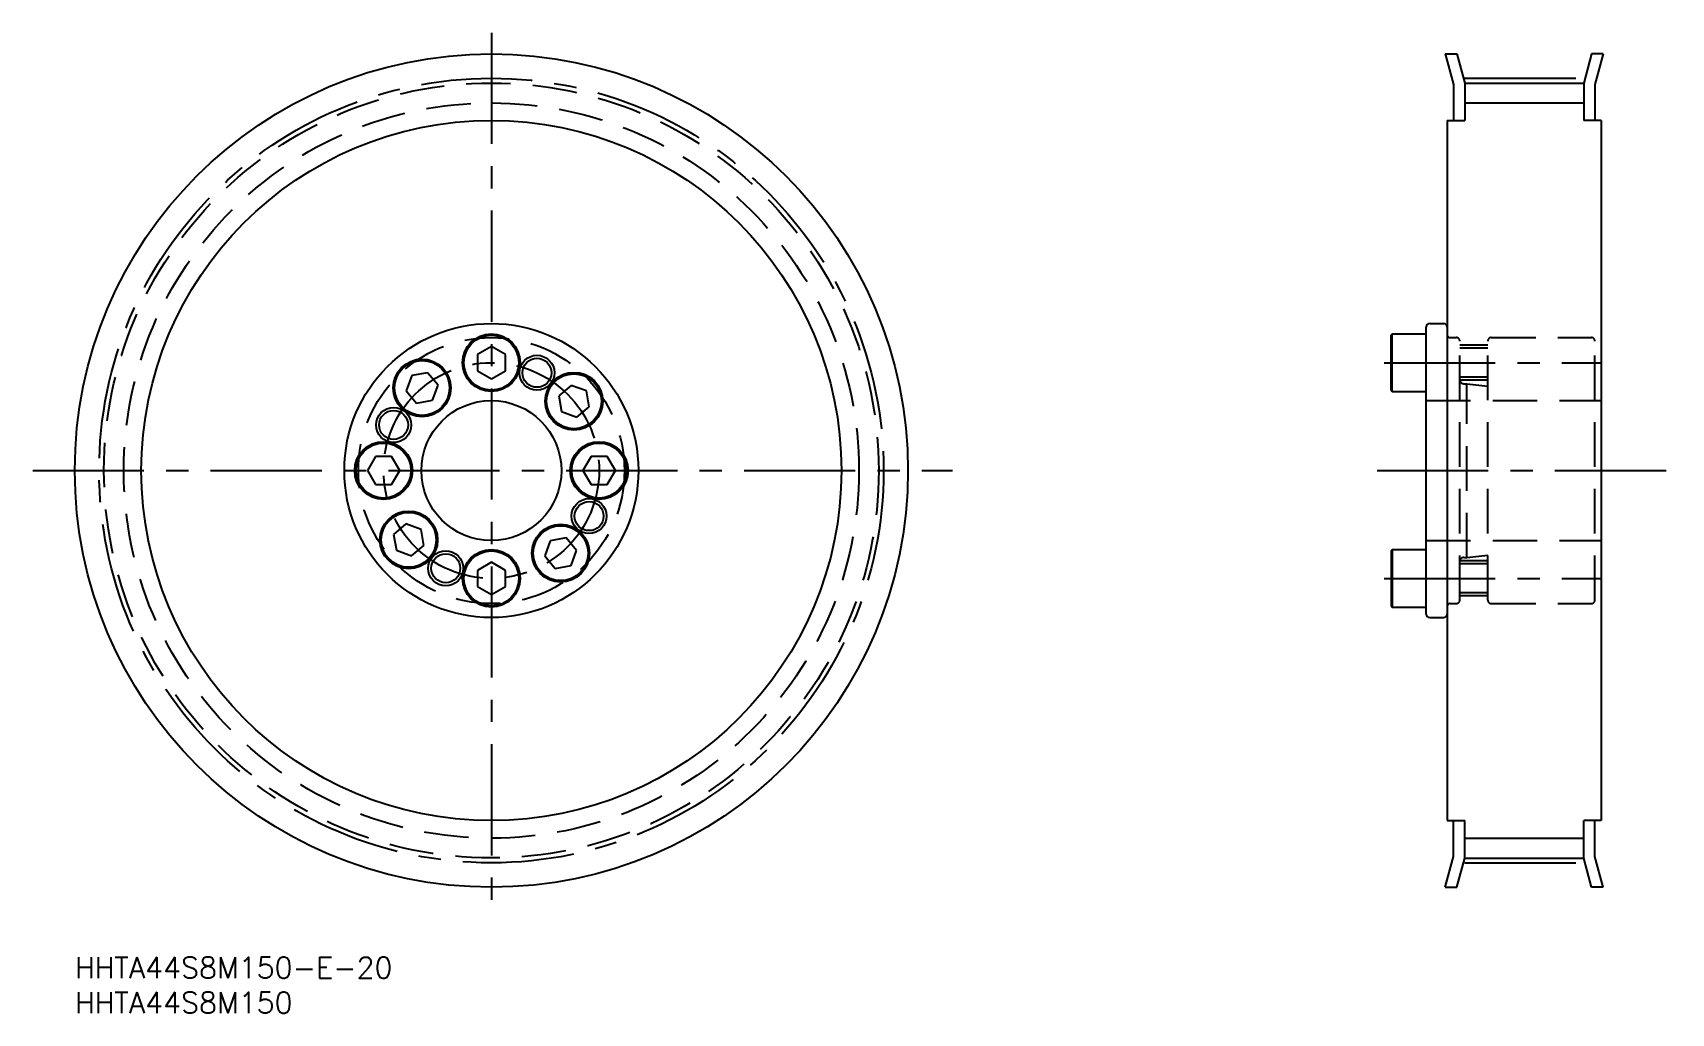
# Model space of a CAD drawing. Extents: x -6 to 228, y -8 to 132.
import ezdxf

# ---------------------------------------------------------------- set-up
doc = ezdxf.new("R2010")
doc.units = 0
doc.header["$LTSCALE"] = 0.5
doc.linetypes.add('CENTER', pattern=[50.8, 31.75, -6.35, 6.35, -6.35])
doc.linetypes.add('DASHED', pattern=[19.05, 12.7, -6.35])
for name, color, linetype in [('MSM_CENTER', 1, 'CENTER'), ('MSM_CONTINUOUS', 7, 'CONTINUOUS'), ('MSM_DASHED', 4, 'DASHED'), ('MSM_NARROW', 5, 'CONTINUOUS'), ('MSM_PART_NUMBER', 7, 'CONTINUOUS')]:
    doc.layers.add(name, color=color, linetype=linetype)
doc.styles.get("Standard").update_dxf_attribs({"font": 'txt.shx', "height": 3, "bigfont": 'bigfont.shx'})

# ---------------------------------------------------------------- blocks, each defined once
blk = doc.blocks.new('*U2')
at = {"layer": 'MSM_PART_NUMBER'}
blk.add_text('HHTA44S8M150-E-20', height=3, dxfattribs=at).set_placement((0, -3))
blk = doc.blocks.new('*U3')
at = {"layer": 'MSM_PART_NUMBER'}
blk.add_text('HHTA44S8M150', height=3, dxfattribs=at).set_placement((0, -8))

msp = doc.modelspace()

# ---------------------------------------------------------------- linework, layer by layer
at = {"layer": 'MSM_CENTER'}
for p, q in [((59.5, 132.02), (59.5, 5.55)), ((198.53, 125.52), (215.53, 125.52)), ((187.03, 84.9), (218.13, 84.9)), ((-6, 69.5), (125.39, 69.5)), ((186.03, 69.5), (228.03, 69.5)), ((186.03, 69.5), (228.03, 69.5)), ((187.03, 54.1), (218.13, 54.1)), ((198.53, 13.47), (215.53, 13.47))]:
    msp.add_line(p, q, dxfattribs=at)
for radius in [56.02, 15.4]:
    msp.add_circle((59.5, 69.5), radius, dxfattribs=at)
at = {"layer": 'MSM_CONTINUOUS'}
for p, q in [((195.76, 129), (196.93, 124.62)), ((195.76, 129), (197.42, 129)), ((197.42, 129), (198.53, 124.83)), ((216.65, 129), (215.53, 124.83)), ((218.31, 129), (216.65, 129)), ((218.31, 129), (217.13, 124.62)), ((196.93, 124.62), (196.93, 119.5)), ((198.53, 124.83), (215.53, 124.83)), ((198.53, 124.83), (198.53, 119.5)), ((215.53, 124.83), (215.53, 119.5)), ((217.13, 124.62), (217.13, 119.5)), ((196.03, 119.5), (196.03, 19.5)), ((196.03, 119.5), (198.53, 119.5)), ((218.03, 119.5), (215.53, 119.5)), ((218.03, 119.5), (218.03, 19.5)), ((188.03, 88.82), (188.15, 89.02)), ((188.15, 89.02), (193.03, 89.02)), ((188.15, 80.77), (188.15, 89.02)), ((193.03, 49), (193.03, 90)), ((193.53, 90.5), (195.53, 90.5)), ((59.5, 87.21), (57.5, 86.05)), ((61.5, 86.05), (59.5, 87.21)), ((60.5, 86.63), (60.5, 86.63)), ((188.03, 80.98), (188.03, 88.82)), ((57.5, 86.05), (57.5, 83.75)), ((61, 86.34), (61, 86.34)), ((61.5, 83.75), (61.5, 86.05)), ((48.12, 83.07), (47.33, 80.9)), ((50.39, 83.47), (48.12, 83.07)), ((51.88, 81.7), (50.39, 83.47)), ((57.5, 83.75), (59.5, 82.59)), ((59.5, 82.59), (61.5, 83.75)), ((47.33, 80.9), (48.81, 79.13)), ((51.09, 79.53), (51.88, 81.7)), ((70.9, 81.67), (69.13, 80.19)), ((69.13, 80.19), (69.53, 77.91)), ((73.07, 80.88), (70.9, 81.67)), ((73.47, 78.61), (73.07, 80.88)), ((188.03, 80.98), (188.15, 80.77)), ((188.15, 80.77), (193.03, 80.77)), ((48.81, 79.13), (51.09, 79.53)), ((69.53, 77.91), (71.7, 77.12)), ((71.7, 77.12), (73.47, 78.61)), ((42.95, 71.5), (41.79, 69.5)), ((45.25, 71.5), (42.95, 71.5)), ((46.41, 69.5), (45.25, 71.5)), ((73.75, 71.5), (72.59, 69.5)), ((76.05, 71.5), (73.75, 71.5)), ((77.21, 69.5), (76.05, 71.5)), ((41.79, 69.5), (42.95, 67.5)), ((45.25, 67.5), (46.41, 69.5)), ((72.59, 69.5), (73.75, 67.5)), ((76.05, 67.5), (77.21, 69.5)), ((218.03, 69.5), (218.03, 69.5)), ((42.95, 67.5), (45.25, 67.5)), ((73.75, 67.5), (76.05, 67.5)), ((47.3, 61.88), (45.53, 60.39)), ((49.47, 61.09), (47.3, 61.88)), ((49.87, 58.81), (49.47, 61.09)), ((45.53, 60.39), (45.93, 58.12)), ((48.1, 57.33), (49.87, 58.81)), ((67.91, 59.47), (67.12, 57.3)), ((70.19, 59.87), (67.91, 59.47)), ((71.67, 58.1), (70.19, 59.87)), ((45.93, 58.12), (48.1, 57.33)), ((59.5, 56.41), (57.5, 55.25)), ((61.5, 55.25), (59.5, 56.41)), ((67.12, 57.3), (68.61, 55.53)), ((70.88, 55.93), (71.67, 58.1)), ((188.03, 58.02), (188.15, 58.22)), ((188.03, 58.02), (188.03, 50.18)), ((188.15, 58.22), (193.03, 58.22)), ((188.15, 58.22), (188.15, 49.97)), ((57.5, 55.25), (57.5, 52.95)), ((61.5, 52.95), (61.5, 55.25)), ((68.61, 55.53), (70.88, 55.93)), ((57.5, 52.95), (59.5, 51.79)), ((59.5, 51.79), (61.5, 52.95)), ((188.03, 50.18), (188.15, 49.97)), ((188.15, 49.97), (193.03, 49.97)), ((193.53, 48.5), (195.53, 48.5)), ((196.03, 19.5), (198.53, 19.5)), ((196.93, 14.38), (196.93, 19.5)), ((198.53, 14.16), (198.53, 19.5)), ((218.03, 19.5), (215.53, 19.5)), ((215.53, 14.16), (215.53, 19.5)), ((217.13, 14.38), (217.13, 19.5)), ((195.76, 10), (196.93, 14.38)), ((197.42, 10), (198.53, 14.16)), ((198.53, 14.16), (215.53, 14.16)), ((216.65, 10), (215.53, 14.16)), ((218.31, 10), (217.13, 14.38)), ((195.76, 10), (197.42, 10)), ((218.31, 10), (216.65, 10))]:
    msp.add_line(p, q, dxfattribs=at)
for centre, radius in [((59.5, 69.5), 59.5), ((59.5, 69.5), 50), ((59.5, 69.5), 21), ((59.5, 84.9), 4.12), ((59.5, 84.9), 3.92), ((49.6, 81.3), 4.12), ((49.6, 81.3), 3.92), ((66.01, 83.46), 2.07), ((71.3, 79.4), 4.12), ((71.3, 79.4), 3.92), ((45.54, 76.01), 2.07), ((59.5, 69.5), 10), ((44.1, 69.5), 4.12), ((44.1, 69.5), 3.92), ((74.9, 69.5), 4.12), ((74.9, 69.5), 3.92), ((47.7, 59.6), 4.12), ((47.7, 59.6), 3.92), ((73.46, 62.99), 2.07), ((69.4, 57.7), 4.12), ((69.4, 57.7), 3.92), ((52.99, 55.54), 2.07), ((59.5, 54.1), 4.12), ((59.5, 54.1), 3.92)]:
    msp.add_circle(centre, radius, dxfattribs=at)
for centre, start, end in [((193.53, 90), 90, 180), ((195.53, 90), 0, 90), ((193.53, 49), 180, 270), ((195.53, 49), 270, 0)]:
    msp.add_arc(centre, 0.5, start, end, dxfattribs=at)
at = {"layer": 'MSM_DASHED'}
for p, q in [((196.44, 88.5), (197.33, 88.5)), ((197.83, 51), (197.83, 88)), ((201.83, 87.4), (197.83, 87.4)), ((201.83, 86.97), (197.83, 86.97)), ((201.83, 51), (201.83, 88)), ((202.33, 88.5), (216.63, 88.5)), ((217.13, 51), (217.13, 88)), ((201.83, 82.83), (197.83, 82.83)), ((201.83, 82.4), (197.83, 82.4)), ((198.43, 81.9), (198.83, 81.9)), ((198.83, 57.1), (198.83, 81.9)), ((198.83, 81.9), (201.83, 81.57)), ((193.03, 79.5), (218.03, 79.5)), ((218.03, 69.5), (218.03, 69.5)), ((193.03, 59.5), (218.03, 59.5)), ((201.83, 56.6), (197.83, 56.6)), ((198.43, 57.1), (198.83, 57.1)), ((198.83, 57.1), (201.83, 57.43)), ((201.83, 56.17), (197.83, 56.17)), ((201.83, 52.03), (197.83, 52.03)), ((201.83, 51.6), (197.83, 51.6)), ((196.44, 50.5), (197.33, 50.5)), ((202.33, 50.5), (216.63, 50.5))]:
    msp.add_line(p, q, dxfattribs=at)
for radius in [55.33, 52.5, 19]:
    msp.add_circle((59.5, 69.5), radius, dxfattribs=at)
for centre, radius, start, end in [((196.44, 88.91), 0.41, 180, 270), ((197.33, 88), 0.5, 0, 90), ((202.33, 88), 0.5, 90, 180), ((216.63, 88), 0.5, 0, 90), ((198.43, 82.5), 0.6, 180.0007, 270), ((198.43, 56.5), 0.6, 90, 179.9993), ((196.44, 50.09), 0.41, 90, 180), ((197.33, 51), 0.5, 270, 0), ((202.33, 51), 0.5, 180, 270), ((216.63, 51), 0.5, 270, 0)]:
    msp.add_arc(centre, radius, start, end, dxfattribs=at)
at = {"layer": 'MSM_NARROW'}
for p, q in [((198.53, 122), (215.53, 122)), ((198.53, 16.99), (215.53, 16.99))]:
    msp.add_line(p, q, dxfattribs=at)
for centre in [(66.01, 83.46), (45.54, 76.01), (73.46, 62.99), (52.99, 55.54)]:
    msp.add_circle(centre, 2.5, dxfattribs=at)

# ---------------------------------------------------------------- block references
at = {"layer": 'MSM_CONTINUOUS'}
for name in ['*U2', '*U3']:
    msp.add_blockref(name, (0, 0), dxfattribs=at)

doc.saveas('drawing.dxf')
